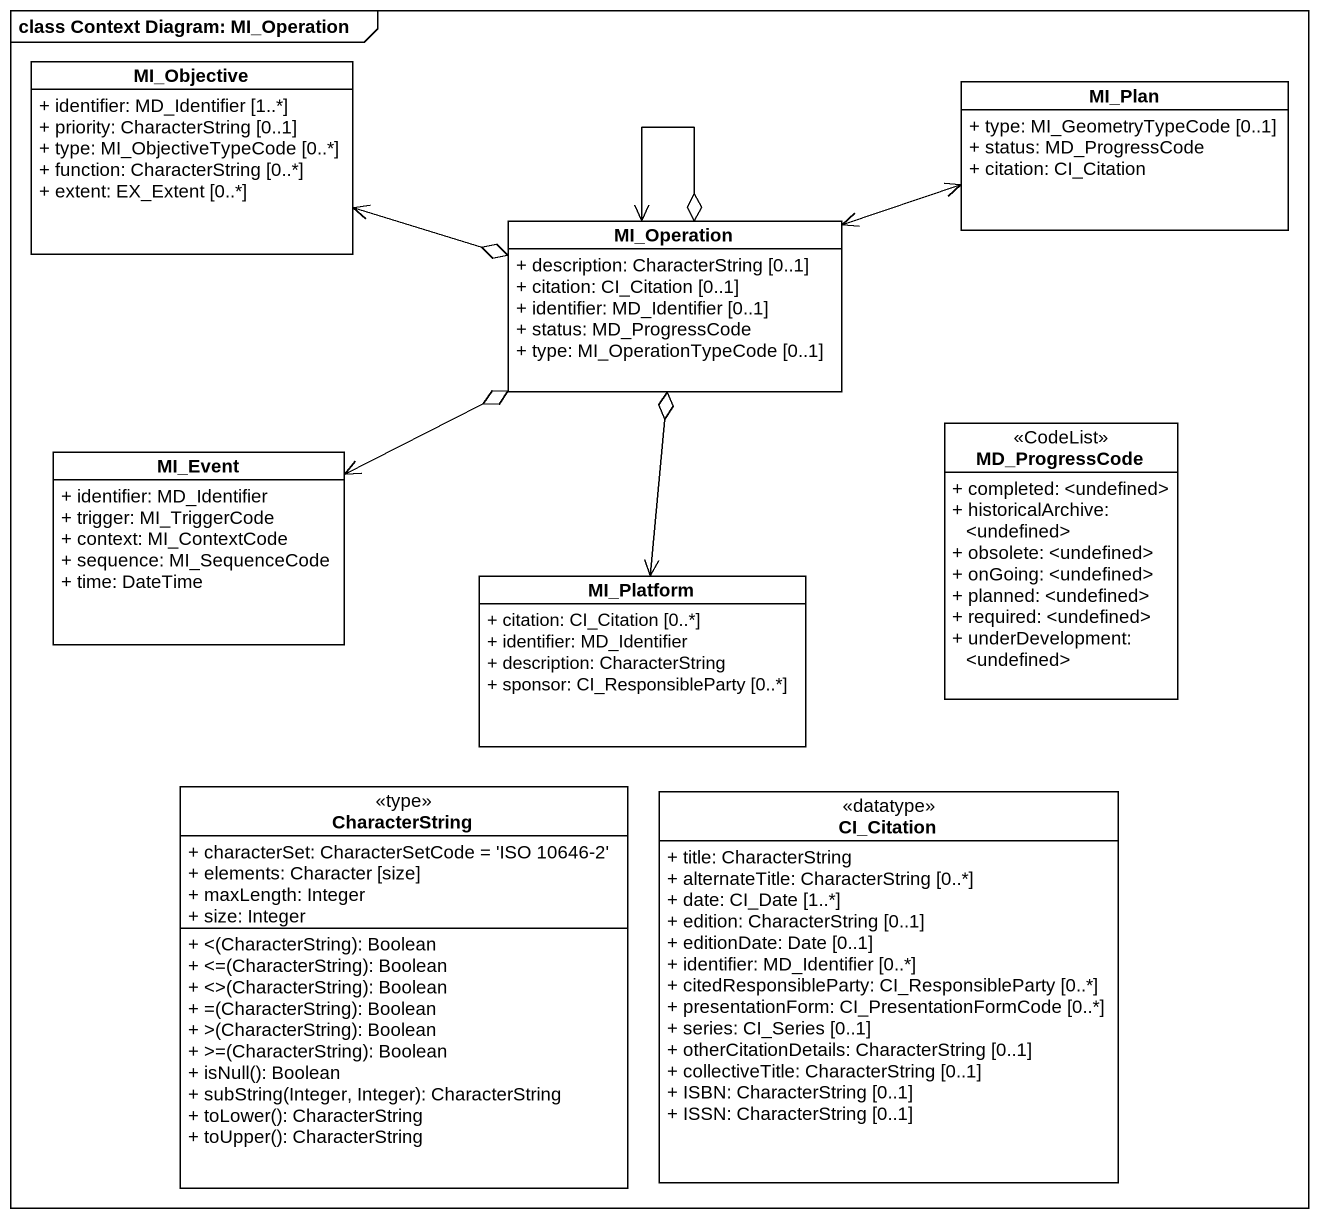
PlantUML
@startuml
mainframe class Context Diagram: MI_Operation
hide circle
hide empty members
skinparam classAttributeIconSize 0
class MI_Objective {
  + identifier: MD_Identifier [1..*]
  + priority: CharacterString [0..1]
  + type: MI_ObjectiveTypeCode [0..*]
  + function: CharacterString [0..*]
  + extent: EX_Extent [0..*]
}
class MI_Plan {
  + type: MI_GeometryTypeCode [0..1]
  + status: MD_ProgressCode
  + citation: CI_Citation
}
class MI_Operation {
  + description: CharacterString [0..1]
  + citation: CI_Citation [0..1]
  + identifier: MD_Identifier [0..1]
  + status: MD_ProgressCode
  + type: MI_OperationTypeCode [0..1]
}
class MI_Event {
  + identifier: MD_Identifier
  + trigger: MI_TriggerCode
  + context: MI_ContextCode
  + sequence: MI_SequenceCode
  + time: DateTime
}
class MD_ProgressCode <<CodeList>> {
  + completed: <undefined>
  + historicalArchive: <undefined>
  + obsolete: <undefined>
  + onGoing: <undefined>
  + planned: <undefined>
  + required: <undefined>
  + underDevelopment: <undefined>
}
class MI_Platform {
  + citation: CI_Citation [0..*]
  + identifier: MD_Identifier
  + description: CharacterString
  + sponsor: CI_ResponsibleParty [0..*]
}
class CharacterString <<type>> {
  + characterSet: CharacterSetCode = 'ISO 10646-2'
  + elements: Character [size]
  + maxLength: Integer
  + size: Integer
  + <(CharacterString): Boolean
  + <=(CharacterString): Boolean
  + <>(CharacterString): Boolean
  + =(CharacterString): Boolean
  + >(CharacterString): Boolean
  + >=(CharacterString): Boolean
  + isNull(): Boolean
  + subString(Integer, Integer): CharacterString
  + toLower(): CharacterString
  + toUpper(): CharacterString
}
class CI_Citation <<datatype>> {
  + title: CharacterString
  + alternateTitle: CharacterString [0..*]
  + date: CI_Date [1..*]
  + edition: CharacterString [0..1]
  + editionDate: Date [0..1]
  + identifier: MD_Identifier [0..*]
  + citedResponsibleParty: CI_ResponsibleParty [0..*]
  + presentationForm: CI_PresentationFormCode [0..*]
  + series: CI_Series [0..1]
  + otherCitationDetails: CharacterString [0..1]
  + collectiveTitle: CharacterString [0..1]
  + ISBN: CharacterString [0..1]
  + ISSN: CharacterString [0..1]
}
MI_Plan <-left-> MI_Operation
MI_Operation o-left-> MI_Objective
MI_Operation o--> MI_Operation
MI_Operation o-left-> MI_Event
MI_Operation o--> MI_Platform
@enduml
